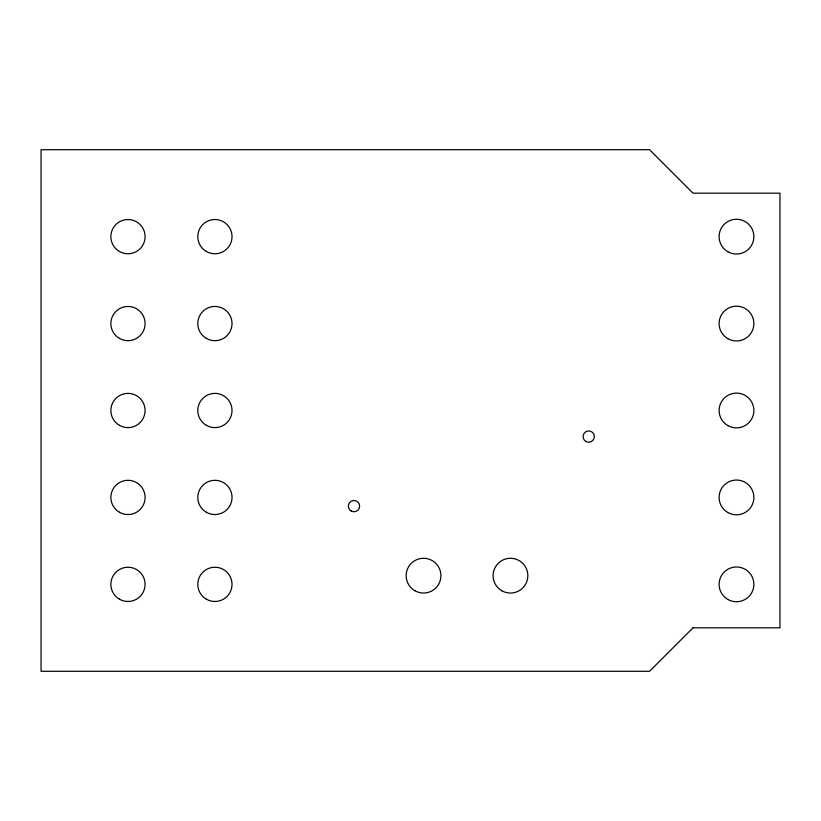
<?xml version="1.0" encoding="UTF-8"?>
<svg xmlns="http://www.w3.org/2000/svg" width="821" height="821" viewBox="0 0 821 821"><rect width="100%" height="100%" fill="white"/><g stroke="black" fill="none" stroke-linecap="round" stroke-linejoin="round"><path stroke-width="1.23" d="M693.016 627.819L649.555 671.291L41.05 671.291L41.05 149.709L649.555 149.709L693.016 193.181L779.95 193.181L779.95 627.819L693.016 627.819M585.886 441.472A5.644 5.644 0 0 0 594.353 436.577A5.644 5.644 0 0 0 585.886 431.692A5.644 5.644 0 0 0 585.886 441.472M351.172 511.011A5.644 5.644 0 0 0 359.639 506.126A5.644 5.644 0 0 0 351.172 501.231A5.644 5.644 0 0 0 351.172 511.011M727.796 251.698A17.385 17.385 0 0 0 753.873 236.643A17.385 17.385 0 0 0 727.796 221.588A17.385 17.385 0 0 0 727.796 251.698M727.796 338.632A17.385 17.385 0 0 0 753.873 323.566A17.385 17.385 0 0 0 727.796 308.511A17.385 17.385 0 0 0 727.796 338.632M727.796 425.555A17.385 17.385 0 0 0 753.873 410.5A17.385 17.385 0 0 0 727.796 395.445A17.385 17.385 0 0 0 727.796 425.555M727.796 512.489A17.385 17.385 0 0 0 753.873 497.434A17.385 17.385 0 0 0 727.796 482.368A17.385 17.385 0 0 0 727.796 512.489M727.796 599.412A17.385 17.385 0 0 0 753.873 584.357A17.385 17.385 0 0 0 727.796 569.302A17.385 17.385 0 0 0 727.796 599.412M414.851 590.72A17.385 17.385 0 0 0 440.928 575.665A17.385 17.385 0 0 0 414.851 560.61A17.385 17.385 0 0 0 414.851 590.72M501.775 590.72A17.385 17.385 0 0 0 527.852 575.665A17.385 17.385 0 0 0 501.775 560.61A17.385 17.385 0 0 0 501.775 590.72M206.348 599.176A17.108 17.108 0 0 0 232.025 584.357A17.108 17.108 0 0 0 206.348 569.538A17.108 17.108 0 0 0 206.348 599.176M119.425 599.176A17.108 17.108 0 0 0 145.091 584.357A17.108 17.108 0 0 0 119.425 569.538A17.108 17.108 0 0 0 119.425 599.176M206.348 512.253A17.108 17.108 0 0 0 232.025 497.434A17.108 17.108 0 0 0 206.348 482.615A17.108 17.108 0 0 0 206.348 512.253M119.425 512.253A17.108 17.108 0 0 0 145.091 497.434A17.108 17.108 0 0 0 119.425 482.615A17.108 17.108 0 0 0 119.425 512.253M206.348 425.319A17.108 17.108 0 0 0 232.025 410.5A17.108 17.108 0 0 0 206.348 395.681A17.108 17.108 0 0 0 206.348 425.319M119.425 425.319A17.108 17.108 0 0 0 145.091 410.5A17.108 17.108 0 0 0 119.425 395.681A17.108 17.108 0 0 0 119.425 425.319M206.348 338.385A17.108 17.108 0 0 0 232.025 323.566A17.108 17.108 0 0 0 206.348 308.747A17.108 17.108 0 0 0 206.348 338.385M119.425 338.385A17.108 17.108 0 0 0 145.091 323.566A17.108 17.108 0 0 0 119.425 308.747A17.108 17.108 0 0 0 119.425 338.385M206.348 251.462A17.108 17.108 0 0 0 232.025 236.643A17.108 17.108 0 0 0 206.348 221.824A17.108 17.108 0 0 0 206.348 251.462M119.425 251.462A17.108 17.108 0 0 0 145.091 236.643A17.108 17.108 0 0 0 119.425 221.824A17.108 17.108 0 0 0 119.425 251.462"/></g></svg>
